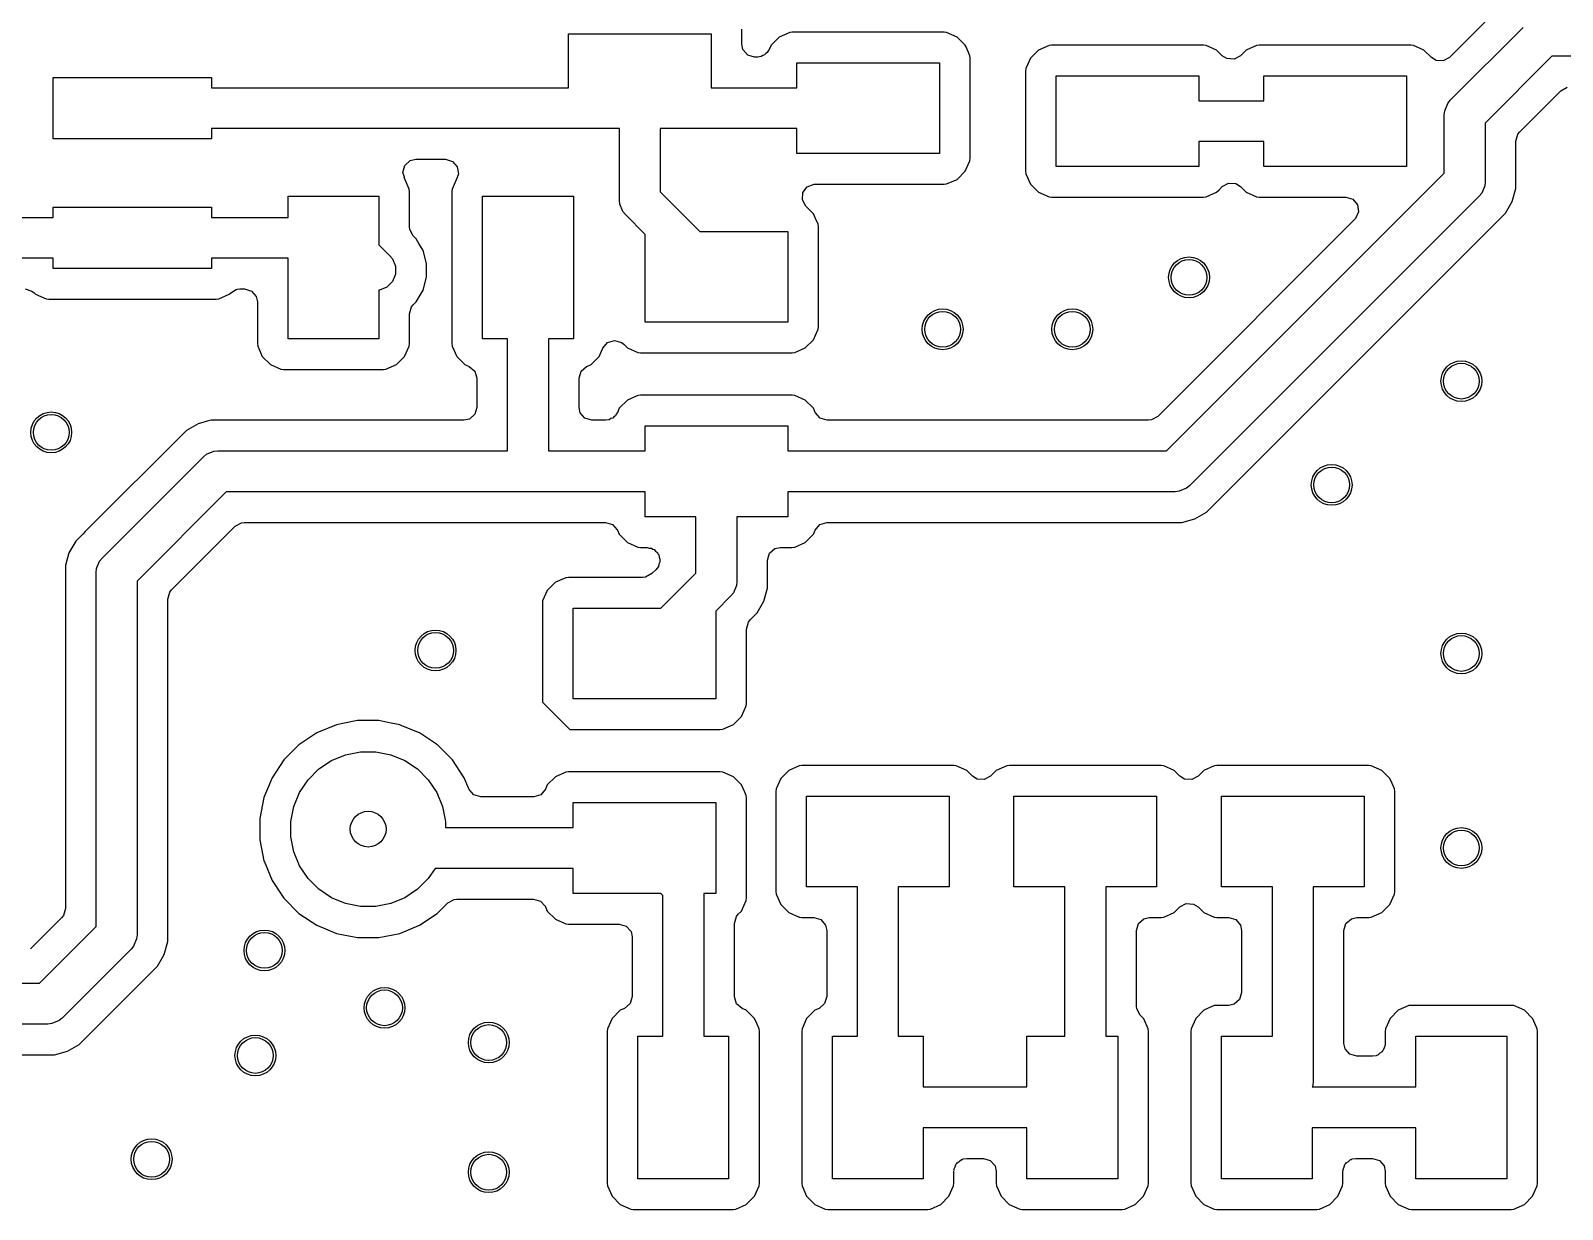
# Model space of a CAD drawing. Extents: x 3.64 to 7.32, y -5.07 to -3.18.
# Drawn here: x 4.3 to 4.891, y -4.644 to -4.189 of the extents above; entities that cross this region are included whole.
import ezdxf

# ---------------------------------------------------------------- set-up
doc = ezdxf.new("R2010")
doc.units = 0
doc.header["$MEASUREMENT"] = 0
doc.layers.add('BLACK', color=7, linetype='CONTINUOUS')

msp = doc.modelspace()

# ---------------------------------------------------------------- linework, layer by layer
at = {"layer": 'BLACK', "linetype": 'CONTINUOUS'}
for p, q in [((4.86212, -4.18437), (4.85427, -4.19222)), ((4.50732, -4.21108), (4.50732, -4.19024)), ((4.50732, -4.19024), (4.56232, -4.19024)), ((4.56232, -4.19024), (4.56232, -4.21108)), ((4.57415, -4.19429), (4.57415, -4.18848)), ((4.5886, -4.19152), (4.58547, -4.19465)), ((4.59264, -4.18973), (4.5886, -4.19152)), ((4.59363, -4.18962), (4.59264, -4.18973)), ((4.59264, -4.18973), (4.59264, -4.18973)), ((4.65217, -4.18962), (4.59363, -4.18962)), ((4.59363, -4.18962), (4.59363, -4.18962)), ((4.65315, -4.18973), (4.65217, -4.18962)), ((4.6572, -4.19152), (4.65315, -4.18973)), ((4.65315, -4.18973), (4.65315, -4.18973)), ((4.66033, -4.19465), (4.6572, -4.19152)), ((4.6572, -4.19152), (4.6572, -4.19152)), ((4.85427, -4.19222), (4.84709, -4.19939)), ((4.84733, -4.21588), (4.8754, -4.18782)), ((4.5746, -4.19635), (4.57415, -4.19429)), ((4.57643, -4.19846), (4.5746, -4.19635)), ((4.57912, -4.19925), (4.57643, -4.19846)), ((4.5816, -4.19905), (4.58032, -4.19923)), ((4.58223, -4.19864), (4.5816, -4.19905)), ((4.58294, -4.19842), (4.58223, -4.19864)), ((4.58338, -4.1979), (4.58294, -4.19842)), ((4.58396, -4.19753), (4.58338, -4.1979)), ((4.58427, -4.19686), (4.58396, -4.19753)), ((4.58475, -4.19629), (4.58427, -4.19686)), ((4.58547, -4.19465), (4.58475, -4.19629)), ((4.58547, -4.19465), (4.58547, -4.19465)), ((4.66062, -4.19531), (4.66033, -4.19465)), ((4.66211, -4.1987), (4.66062, -4.19531)), ((4.66223, -4.19968), (4.66211, -4.1987)), ((4.6886, -4.19652), (4.68547, -4.19965)), ((4.69264, -4.19473), (4.6886, -4.19652)), ((4.69363, -4.19462), (4.69264, -4.19473)), ((4.69264, -4.19473), (4.69264, -4.19473)), ((4.75217, -4.19462), (4.69363, -4.19462)), ((4.69363, -4.19462), (4.69363, -4.19462)), ((4.75315, -4.19473), (4.75217, -4.19462)), ((4.7572, -4.19652), (4.75315, -4.19473)), ((4.75315, -4.19473), (4.75315, -4.19473)), ((4.75939, -4.19871), (4.7572, -4.19652)), ((4.7572, -4.19652), (4.7572, -4.19652)), ((4.76117, -4.19985), (4.75939, -4.19871)), ((4.76641, -4.19871), (4.76395, -4.20005)), ((4.7686, -4.19652), (4.76641, -4.19871)), ((4.77264, -4.19473), (4.7686, -4.19652)), ((4.7686, -4.19652), (4.7686, -4.19652)), ((4.77363, -4.19462), (4.77264, -4.19473)), ((4.77264, -4.19473), (4.77264, -4.19473)), ((4.83217, -4.19462), (4.77363, -4.19462)), ((4.77363, -4.19462), (4.77363, -4.19462)), ((4.83315, -4.19473), (4.83217, -4.19462)), ((4.8372, -4.19652), (4.83315, -4.19473)), ((4.83315, -4.19473), (4.83315, -4.19473)), ((4.84007, -4.19939), (4.8372, -4.19652)), ((4.8372, -4.19652), (4.8372, -4.19652)), ((4.88653, -4.19895), (4.86077, -4.22471)), ((4.9304, -4.19895), (4.88653, -4.19895)), ((4.58021, -4.19925), (4.57912, -4.19925)), ((4.58027, -4.19925), (4.58021, -4.19925)), ((4.58032, -4.19923), (4.58027, -4.19925)), ((4.5954, -4.21108), (4.5954, -4.20145)), ((4.5954, -4.20145), (4.6504, -4.20145)), ((4.6504, -4.20145), (4.6504, -4.23645)), ((4.66223, -4.23822), (4.66223, -4.19968)), ((4.68368, -4.2037), (4.68357, -4.20468)), ((4.68357, -4.20468), (4.68357, -4.24322)), ((4.68547, -4.19965), (4.68368, -4.2037)), ((4.68547, -4.19965), (4.68547, -4.19965)), ((4.76395, -4.20005), (4.76117, -4.19985)), ((4.84185, -4.20053), (4.84007, -4.19939)), ((4.84464, -4.20073), (4.84185, -4.20053)), ((4.84709, -4.19939), (4.84464, -4.20073)), ((4.30869, -4.23076), (4.30869, -4.20714)), ((4.30869, -4.20714), (4.36971, -4.20714)), ((4.36971, -4.20714), (4.36971, -4.21108)), ((4.6954, -4.24145), (4.6954, -4.20645)), ((4.6954, -4.20645), (4.7504, -4.20645)), ((4.7504, -4.20645), (4.7504, -4.21608)), ((4.7754, -4.21608), (4.7754, -4.20645)), ((4.7754, -4.20645), (4.8304, -4.20645)), ((4.8304, -4.20645), (4.8304, -4.24145)), ((4.88998, -4.21223), (4.89243, -4.21089)), ((4.36971, -4.21108), (4.50732, -4.21108)), ((4.56232, -4.21108), (4.5954, -4.21108)), ((4.7504, -4.21608), (4.7754, -4.21608)), ((4.84635, -4.21708), (4.84733, -4.21588)), ((4.87406, -4.22816), (4.88998, -4.21223)), ((4.84502, -4.22145), (4.84518, -4.21991)), ((4.84502, -4.24404), (4.84502, -4.22145)), ((4.84518, -4.21991), (4.84635, -4.21708)), ((4.52695, -4.22682), (4.36971, -4.22682)), ((4.36971, -4.22682), (4.36971, -4.23076)), ((4.52695, -4.25442), (4.52695, -4.22682)), ((4.5954, -4.22682), (4.5427, -4.22682)), ((4.5427, -4.22682), (4.5427, -4.25116)), ((4.5954, -4.23645), (4.5954, -4.22682)), ((4.86077, -4.22471), (4.86077, -4.2473)), ((4.87339, -4.22899), (4.87406, -4.22816)), ((4.36971, -4.23076), (4.30869, -4.23076)), ((4.7754, -4.23182), (4.7504, -4.23182)), ((4.7504, -4.23182), (4.7504, -4.24145)), ((4.7754, -4.24145), (4.7754, -4.23182)), ((4.8726, -4.23167), (4.87339, -4.22899)), ((4.8726, -4.2447), (4.8726, -4.23167)), ((4.44422, -4.24106), (4.44628, -4.23917)), ((4.44628, -4.23917), (4.44847, -4.23866)), ((4.44847, -4.23866), (4.45996, -4.23866)), ((4.45996, -4.23866), (4.46264, -4.23944)), ((4.46264, -4.23944), (4.46447, -4.24156)), ((4.6504, -4.23645), (4.5954, -4.23645)), ((4.66033, -4.24325), (4.66211, -4.23921)), ((4.66211, -4.23921), (4.66223, -4.23822)), ((4.44351, -4.24376), (4.44422, -4.24106)), ((4.44411, -4.24559), (4.44351, -4.24376)), ((4.44396, -4.24566), (4.44411, -4.24559)), ((4.44435, -4.24655), (4.44396, -4.24566)), ((4.46447, -4.24566), (4.4625, -4.25012)), ((4.46487, -4.24432), (4.46437, -4.24561)), ((4.46437, -4.24561), (4.46447, -4.24566)), ((4.46447, -4.24156), (4.46487, -4.24432)), ((4.6572, -4.24638), (4.66033, -4.24325)), ((4.68357, -4.24322), (4.68357, -4.24322)), ((4.68357, -4.24322), (4.68368, -4.24421)), ((4.68368, -4.24421), (4.68368, -4.24421)), ((4.68368, -4.24421), (4.68547, -4.24825)), ((4.7504, -4.24145), (4.6954, -4.24145)), ((4.73798, -4.35108), (4.84502, -4.24404)), ((4.8304, -4.24145), (4.7754, -4.24145)), ((4.8726, -4.24989), (4.8726, -4.2447)), ((4.44593, -4.25012), (4.44435, -4.24655)), ((4.44604, -4.25111), (4.44593, -4.25012)), ((4.44604, -4.26468), (4.44604, -4.25111)), ((4.44604, -4.25111), (4.44604, -4.25111)), ((4.4625, -4.25012), (4.46238, -4.25111)), ((4.46238, -4.25111), (4.46238, -4.30965)), ((4.5427, -4.25116), (4.55799, -4.26645)), ((4.59754, -4.2543), (4.59774, -4.25151)), ((4.59774, -4.25151), (4.59942, -4.24927)), ((4.59942, -4.24927), (4.60204, -4.24829)), ((4.60204, -4.24829), (4.60239, -4.24828)), ((4.60239, -4.24828), (4.65217, -4.24828)), ((4.65217, -4.24828), (4.65315, -4.24817)), ((4.65315, -4.24817), (4.6572, -4.24638)), ((4.68547, -4.24825), (4.6886, -4.25138)), ((4.6886, -4.25138), (4.6886, -4.25138)), ((4.6886, -4.25138), (4.6886, -4.25138)), ((4.6886, -4.25138), (4.69264, -4.25317)), ((4.75315, -4.25317), (4.7572, -4.25138)), ((4.7572, -4.25138), (4.7582, -4.25038)), ((4.7582, -4.25038), (4.75939, -4.24919)), ((4.75939, -4.24919), (4.76184, -4.24785)), ((4.76184, -4.24785), (4.76463, -4.24805)), ((4.76463, -4.24805), (4.76641, -4.24919)), ((4.76641, -4.24919), (4.7686, -4.25138)), ((4.7686, -4.25138), (4.7686, -4.25138)), ((4.7686, -4.25138), (4.7686, -4.25138)), ((4.7686, -4.25138), (4.77264, -4.25317)), ((4.85945, -4.25167), (4.85847, -4.25287)), ((4.86062, -4.24883), (4.85945, -4.25167)), ((4.86077, -4.2473), (4.86062, -4.24883)), ((4.87126, -4.2549), (4.8726, -4.24989)), ((4.30869, -4.26108), (4.30869, -4.25714)), ((4.30869, -4.25714), (4.36971, -4.25714)), ((4.36971, -4.25714), (4.36971, -4.26108)), ((4.39921, -4.26108), (4.39921, -4.25288)), ((4.39921, -4.25288), (4.43421, -4.25288)), ((4.43421, -4.25288), (4.43421, -4.27163)), ((4.47421, -4.30788), (4.47421, -4.25288)), ((4.47421, -4.25288), (4.50921, -4.25288)), ((4.50921, -4.25288), (4.50921, -4.30788)), ((4.5271, -4.25596), (4.52695, -4.25442)), ((4.52828, -4.2588), (4.5271, -4.25596)), ((4.59888, -4.25675), (4.59754, -4.2543)), ((4.60178, -4.25965), (4.59888, -4.25675)), ((4.69264, -4.25317), (4.69363, -4.25328)), ((4.69363, -4.25328), (4.75216, -4.25328)), ((4.85847, -4.25287), (4.74681, -4.36452)), ((4.75216, -4.25328), (4.75315, -4.25317)), ((4.77264, -4.25317), (4.77363, -4.25328)), ((4.77363, -4.25328), (4.80707, -4.25328)), ((4.80707, -4.25328), (4.80975, -4.25407)), ((4.80975, -4.25407), (4.81158, -4.25618)), ((4.81158, -4.25618), (4.81198, -4.25895)), ((4.86867, -4.2594), (4.87126, -4.2549)), ((4.2962, -4.26108), (4.30869, -4.26108)), ((4.36971, -4.26108), (4.39921, -4.26108)), ((4.52926, -4.25999), (4.52828, -4.2588)), ((4.53685, -4.26759), (4.52926, -4.25999)), ((4.60259, -4.26149), (4.60178, -4.25965)), ((4.60357, -4.2637), (4.60259, -4.26149)), ((4.60368, -4.26468), (4.60357, -4.2637)), ((4.81058, -4.26175), (4.73454, -4.33779)), ((4.75334, -4.37472), (4.86867, -4.2594)), ((4.81082, -4.26149), (4.81058, -4.26175)), ((4.81198, -4.25895), (4.81082, -4.26149)), ((4.44616, -4.26573), (4.44604, -4.26468)), ((4.4475, -4.26818), (4.44616, -4.26573)), ((4.44867, -4.26935), (4.4475, -4.26818)), ((4.44966, -4.27108), (4.44867, -4.26935)), ((4.44867, -4.26935), (4.44867, -4.26935)), ((4.53685, -4.30145), (4.53685, -4.26759)), ((4.55799, -4.26645), (4.59185, -4.26645)), ((4.59185, -4.26645), (4.59185, -4.30145)), ((4.60368, -4.30322), (4.60368, -4.26468)), ((4.43421, -4.27163), (4.43847, -4.27588)), ((4.43847, -4.27588), (4.43945, -4.27708)), ((4.45126, -4.27385), (4.44966, -4.27108)), ((4.4526, -4.27886), (4.45126, -4.27385)), ((4.30869, -4.27682), (4.29294, -4.27682)), ((4.30869, -4.28076), (4.30869, -4.27682)), ((4.36971, -4.28076), (4.30869, -4.28076)), ((4.39921, -4.27682), (4.36971, -4.27682)), ((4.36971, -4.27682), (4.36971, -4.28076)), ((4.39921, -4.30788), (4.39921, -4.27682)), ((4.43945, -4.27708), (4.44062, -4.27991)), ((4.44062, -4.27991), (4.44062, -4.28299)), ((4.4526, -4.28405), (4.4526, -4.27886)), ((4.43945, -4.28583), (4.43727, -4.288)), ((4.44062, -4.28299), (4.43945, -4.28583)), ((4.45126, -4.28906), (4.4526, -4.28405)), ((4.29779, -4.28866), (4.30048, -4.28944)), ((4.30048, -4.28944), (4.3013, -4.29011)), ((4.3013, -4.29011), (4.30188, -4.29069)), ((4.30188, -4.29069), (4.30188, -4.29069)), ((4.30188, -4.29069), (4.30188, -4.29069)), ((4.30188, -4.29069), (4.30593, -4.29248)), ((4.30593, -4.29248), (4.30692, -4.29259)), ((4.30692, -4.29259), (4.37148, -4.29259)), ((4.37148, -4.29259), (4.37247, -4.29248)), ((4.37247, -4.29248), (4.37651, -4.29069)), ((4.37651, -4.29069), (4.37709, -4.29011)), ((4.37651, -4.29069), (4.37651, -4.29069)), ((4.37709, -4.29011), (4.37817, -4.28952)), ((4.37817, -4.28952), (4.3792, -4.28886)), ((4.3792, -4.28886), (4.37945, -4.28882)), ((4.37945, -4.28882), (4.37955, -4.28877)), ((4.37955, -4.28877), (4.3806, -4.28866)), ((4.3806, -4.28866), (4.38242, -4.28866)), ((4.38242, -4.28866), (4.3851, -4.28944)), ((4.3851, -4.28944), (4.38693, -4.29156)), ((4.38693, -4.29156), (4.38738, -4.29362)), ((4.38738, -4.29362), (4.38738, -4.30965)), ((4.43443, -4.28917), (4.43421, -4.28917)), ((4.43421, -4.28917), (4.43421, -4.30788)), ((4.43727, -4.288), (4.43443, -4.28917)), ((4.4475, -4.29472), (4.44867, -4.29355)), ((4.44867, -4.29355), (4.45126, -4.28906)), ((4.44604, -4.29823), (4.44683, -4.29554)), ((4.44604, -4.30965), (4.44604, -4.29823)), ((4.44683, -4.29554), (4.4475, -4.29472)), ((4.59185, -4.30145), (4.53685, -4.30145)), ((4.60178, -4.30825), (4.60357, -4.30421)), ((4.60357, -4.30421), (4.60368, -4.30322)), ((4.38738, -4.30965), (4.3875, -4.31064)), ((4.3875, -4.31064), (4.3875, -4.31064)), ((4.3875, -4.31064), (4.38928, -4.31468)), ((4.43421, -4.30788), (4.39921, -4.30788)), ((4.44414, -4.31468), (4.44593, -4.31064)), ((4.44593, -4.31064), (4.44604, -4.30965)), ((4.46238, -4.30965), (4.46238, -4.30965)), ((4.46238, -4.30965), (4.4625, -4.31064)), ((4.4625, -4.31064), (4.4625, -4.31064)), ((4.4625, -4.31064), (4.46428, -4.31468)), ((4.48384, -4.30788), (4.47421, -4.30788)), ((4.48384, -4.35108), (4.48384, -4.30788)), ((4.50921, -4.30788), (4.49959, -4.30788)), ((4.49959, -4.30788), (4.49959, -4.35108)), ((4.52057, -4.31145), (4.52237, -4.30931)), ((4.52237, -4.30931), (4.52505, -4.30849)), ((4.52505, -4.30849), (4.52774, -4.30925)), ((4.52774, -4.30925), (4.52862, -4.30995)), ((4.52862, -4.30995), (4.53005, -4.31138)), ((4.59865, -4.31138), (4.60178, -4.30825)), ((4.38928, -4.31468), (4.39241, -4.31781)), ((4.44102, -4.31781), (4.44414, -4.31468)), ((4.46428, -4.31468), (4.46741, -4.31781)), ((4.51602, -4.31781), (4.51914, -4.31468)), ((4.51914, -4.31468), (4.52057, -4.31145)), ((4.53005, -4.31138), (4.53005, -4.31138)), ((4.53005, -4.31138), (4.53005, -4.31138)), ((4.53005, -4.31138), (4.5341, -4.31317)), ((4.5341, -4.31317), (4.53509, -4.31328)), ((4.53509, -4.31328), (4.59362, -4.31328)), ((4.59362, -4.31328), (4.59461, -4.31317)), ((4.59461, -4.31317), (4.59865, -4.31138)), ((4.39241, -4.31781), (4.39241, -4.31781)), ((4.39241, -4.31781), (4.39241, -4.31781)), ((4.39241, -4.31781), (4.39646, -4.3196)), ((4.39646, -4.3196), (4.39745, -4.31971)), ((4.39745, -4.31971), (4.43598, -4.31971)), ((4.43598, -4.31971), (4.43697, -4.3196)), ((4.43697, -4.3196), (4.44102, -4.31781)), ((4.46741, -4.31781), (4.46741, -4.31781)), ((4.46741, -4.31781), (4.46905, -4.31853)), ((4.46905, -4.31853), (4.47119, -4.32034)), ((4.47119, -4.32034), (4.47201, -4.32301)), ((4.47201, -4.32301), (4.47201, -4.32307)), ((4.47201, -4.32307), (4.47201, -4.33429)), ((4.51142, -4.32307), (4.51221, -4.32039)), ((4.51142, -4.33429), (4.51142, -4.32307)), ((4.51221, -4.32039), (4.51432, -4.31856)), ((4.51432, -4.31856), (4.51438, -4.31853)), ((4.51438, -4.31853), (4.51602, -4.31781)), ((4.51602, -4.31781), (4.51602, -4.31781)), ((4.51602, -4.31781), (4.51602, -4.31781)), ((4.47201, -4.33429), (4.47122, -4.33697)), ((4.51187, -4.33635), (4.51142, -4.33429)), ((4.52692, -4.33465), (4.5262, -4.33629)), ((4.53005, -4.33152), (4.52692, -4.33465)), ((4.52692, -4.33465), (4.52692, -4.33465)), ((4.5341, -4.32974), (4.53005, -4.33152)), ((4.53509, -4.32962), (4.5341, -4.32974)), ((4.5341, -4.32974), (4.5341, -4.32974)), ((4.59362, -4.32962), (4.53509, -4.32962)), ((4.53509, -4.32962), (4.53509, -4.32962)), ((4.59461, -4.32974), (4.59362, -4.32962)), ((4.59865, -4.33152), (4.59461, -4.32974)), ((4.59461, -4.32974), (4.59461, -4.32974)), ((4.60178, -4.33465), (4.59865, -4.33152)), ((4.59865, -4.33152), (4.59865, -4.33152)), ((4.60251, -4.33629), (4.60178, -4.33465)), ((4.60178, -4.33465), (4.60178, -4.33465)), ((4.36452, -4.34059), (4.36003, -4.34318)), ((4.36796, -4.33967), (4.36452, -4.34059)), ((4.36452, -4.34059), (4.36452, -4.34059)), ((4.36954, -4.33925), (4.36796, -4.33967)), ((4.36796, -4.33967), (4.36796, -4.33967)), ((4.46705, -4.33925), (4.36954, -4.33925)), ((4.46911, -4.3388), (4.46705, -4.33925)), ((4.47122, -4.33697), (4.46911, -4.3388)), ((4.5137, -4.33846), (4.51187, -4.33635)), ((4.51638, -4.33925), (4.5137, -4.33846)), ((4.52166, -4.33925), (4.51638, -4.33925)), ((4.52172, -4.33925), (4.52166, -4.33925)), ((4.52178, -4.33923), (4.52172, -4.33925)), ((4.52306, -4.33905), (4.52178, -4.33923)), ((4.52368, -4.33864), (4.52306, -4.33905)), ((4.52439, -4.33842), (4.52368, -4.33864)), ((4.52483, -4.3379), (4.52439, -4.33842)), ((4.52541, -4.33753), (4.52483, -4.3379)), ((4.52572, -4.33686), (4.52541, -4.33753)), ((4.5262, -4.33629), (4.52572, -4.33686)), ((4.60253, -4.33635), (4.60251, -4.33629)), ((4.60436, -4.33846), (4.60253, -4.33635)), ((4.60704, -4.33925), (4.60436, -4.33846)), ((4.73103, -4.33925), (4.60704, -4.33925)), ((4.73208, -4.33913), (4.73103, -4.33925)), ((4.73454, -4.33779), (4.73208, -4.33913)), ((4.36003, -4.34318), (4.321, -4.38222)), ((4.36003, -4.34318), (4.36003, -4.34318)), ((4.36003, -4.34318), (4.36003, -4.34318)), ((4.53685, -4.35108), (4.53685, -4.34145)), ((4.53685, -4.34145), (4.59185, -4.34145)), ((4.59185, -4.34145), (4.59185, -4.35108)), ((4.36656, -4.35338), (4.36776, -4.3524)), ((4.36776, -4.3524), (4.37059, -4.35123)), ((4.37059, -4.35123), (4.37213, -4.35108)), ((4.37213, -4.35108), (4.48384, -4.35108)), ((4.49959, -4.35108), (4.53685, -4.35108)), ((4.59185, -4.35108), (4.73798, -4.35108)), ((4.32753, -4.39242), (4.36656, -4.35338)), ((4.37539, -4.36682), (4.34097, -4.40125)), ((4.49562, -4.36682), (4.37539, -4.36682)), ((4.53685, -4.36682), (4.49562, -4.36682)), ((4.53685, -4.37645), (4.53685, -4.36682)), ((4.74125, -4.36682), (4.59185, -4.36682)), ((4.59185, -4.36682), (4.59185, -4.37645)), ((4.74278, -4.36667), (4.74125, -4.36682)), ((4.74562, -4.3655), (4.74278, -4.36667)), ((4.74681, -4.36452), (4.74562, -4.3655)), ((4.74885, -4.37731), (4.75334, -4.37472)), ((4.35425, -4.40469), (4.37884, -4.38011)), ((4.37884, -4.38011), (4.38129, -4.37877)), ((4.38129, -4.37877), (4.38235, -4.37866)), ((4.38235, -4.37866), (4.49303, -4.37866)), ((4.49303, -4.37866), (4.49303, -4.37866)), ((4.49303, -4.37866), (4.52166, -4.37866)), ((4.52166, -4.37866), (4.52434, -4.37944)), ((4.52434, -4.37944), (4.52617, -4.38156)), ((4.52617, -4.38156), (4.5262, -4.38161)), ((4.5262, -4.38161), (4.52692, -4.38325)), ((4.55648, -4.37645), (4.53685, -4.37645)), ((4.55648, -4.39817), (4.55648, -4.37645)), ((4.59185, -4.37645), (4.57223, -4.37645)), ((4.57223, -4.37645), (4.57223, -4.40144)), ((4.60191, -4.38295), (4.60251, -4.38161)), ((4.60251, -4.38161), (4.60431, -4.37948)), ((4.60431, -4.37948), (4.60698, -4.37866)), ((4.60698, -4.37866), (4.60704, -4.37866)), ((4.60704, -4.37866), (4.74384, -4.37866)), ((4.74384, -4.37866), (4.74885, -4.37731)), ((4.74384, -4.37866), (4.74384, -4.37866)), ((4.31733, -4.38589), (4.31473, -4.39038)), ((4.32006, -4.38315), (4.31733, -4.38589)), ((4.31733, -4.38589), (4.31733, -4.38589)), ((4.321, -4.38222), (4.32006, -4.38315)), ((4.52692, -4.38325), (4.52692, -4.38325)), ((4.52692, -4.38325), (4.53005, -4.38638)), ((4.53005, -4.38638), (4.53005, -4.38638)), ((4.53005, -4.38638), (4.53005, -4.38638)), ((4.53005, -4.38638), (4.5341, -4.38817)), ((4.59461, -4.38817), (4.59865, -4.38638)), ((4.59865, -4.38638), (4.60178, -4.38325)), ((4.60178, -4.38325), (4.60191, -4.38295)), ((4.3142, -4.39237), (4.31341, -4.39531)), ((4.31473, -4.39038), (4.3142, -4.39237)), ((4.31473, -4.39038), (4.31473, -4.39038)), ((4.32537, -4.39645), (4.32655, -4.39361)), ((4.32655, -4.39361), (4.32753, -4.39242)), ((4.5341, -4.38817), (4.5341, -4.38817)), ((4.5341, -4.38817), (4.53427, -4.38819)), ((4.53427, -4.38819), (4.53509, -4.38828)), ((4.53509, -4.38828), (4.53766, -4.38828)), ((4.53766, -4.38828), (4.53851, -4.38853)), ((4.53851, -4.38853), (4.5394, -4.38859)), ((4.5394, -4.38859), (4.53983, -4.38892)), ((4.53983, -4.38892), (4.54034, -4.38907)), ((4.54034, -4.38907), (4.54092, -4.38974)), ((4.54092, -4.38974), (4.54163, -4.39027)), ((4.54163, -4.39027), (4.54182, -4.39077)), ((4.54182, -4.39077), (4.54217, -4.39118)), ((4.54217, -4.39118), (4.5423, -4.39206)), ((4.54257, -4.39395), (4.5422, -4.39475)), ((4.5423, -4.39206), (4.54261, -4.39289)), ((4.54261, -4.39289), (4.5425, -4.39341)), ((4.5425, -4.39341), (4.54257, -4.39395)), ((4.58406, -4.39324), (4.58484, -4.39056)), ((4.58406, -4.39884), (4.58406, -4.39324)), ((4.58484, -4.39056), (4.58696, -4.38873)), ((4.58696, -4.38873), (4.58902, -4.38828)), ((4.58902, -4.38828), (4.59362, -4.38828)), ((4.59362, -4.38828), (4.59461, -4.38817)), ((4.59362, -4.38828), (4.59362, -4.38828)), ((4.31341, -4.39531), (4.31339, -4.39539)), ((4.31339, -4.39539), (4.31339, -4.52747)), ((4.32522, -4.39799), (4.32537, -4.39645)), ((4.32522, -4.53443), (4.32522, -4.39799)), ((4.50733, -4.39986), (4.50634, -4.39997)), ((4.53601, -4.39986), (4.50733, -4.39986)), ((4.50733, -4.39986), (4.50733, -4.39986)), ((4.53706, -4.39974), (4.53601, -4.39986)), ((4.53952, -4.3984), (4.53706, -4.39974)), ((4.54117, -4.39675), (4.53952, -4.3984)), ((4.54141, -4.39649), (4.54117, -4.39675)), ((4.54149, -4.39633), (4.54141, -4.39649)), ((4.54202, -4.39562), (4.54149, -4.39633)), ((4.5422, -4.39475), (4.54202, -4.39562)), ((4.54296, -4.41169), (4.55648, -4.39817)), ((4.58406, -4.40403), (4.58406, -4.39884)), ((4.34097, -4.40125), (4.34097, -4.53769)), ((4.3528, -4.4082), (4.35359, -4.40552)), ((4.35359, -4.40552), (4.35425, -4.40469)), ((4.49917, -4.40489), (4.49738, -4.40893)), ((4.5023, -4.40176), (4.49917, -4.40489)), ((4.49917, -4.40489), (4.49917, -4.40489)), ((4.50634, -4.39997), (4.5023, -4.40176)), ((4.50634, -4.39997), (4.50634, -4.39997)), ((4.5709, -4.40581), (4.56992, -4.407)), ((4.57207, -4.40297), (4.5709, -4.40581)), ((4.57223, -4.40144), (4.57207, -4.40297)), ((4.58271, -4.40904), (4.58406, -4.40403)), ((4.3528, -4.4928), (4.3528, -4.4082)), ((4.49738, -4.40893), (4.49727, -4.40992)), ((4.49727, -4.40992), (4.49727, -4.4479)), ((4.5091, -4.44669), (4.5091, -4.41169)), ((4.5091, -4.41169), (4.54296, -4.41169)), ((4.56992, -4.407), (4.5641, -4.41282)), ((4.58012, -4.41353), (4.58271, -4.40904)), ((4.5641, -4.41282), (4.5641, -4.44669)), ((4.57593, -4.41978), (4.57672, -4.4171)), ((4.57672, -4.4171), (4.57738, -4.41627)), ((4.57738, -4.41627), (4.57754, -4.41611)), ((4.57754, -4.41611), (4.58012, -4.41353)), ((4.57593, -4.44845), (4.57593, -4.41978)), ((4.5641, -4.44669), (4.5091, -4.44669)), ((4.49727, -4.4479), (4.50789, -4.45852)), ((4.57403, -4.45349), (4.57582, -4.44944)), ((4.57582, -4.44944), (4.57593, -4.44845)), ((4.4179, -4.45669), (4.41029, -4.45985)), ((4.42037, -4.4562), (4.4179, -4.45669)), ((4.4179, -4.45669), (4.4179, -4.45669)), ((4.4179, -4.45669), (4.4179, -4.45669)), ((4.42598, -4.45508), (4.42037, -4.4562)), ((4.43422, -4.45508), (4.42598, -4.45508)), ((4.42598, -4.45508), (4.42598, -4.45508)), ((4.43772, -4.45578), (4.43422, -4.45508)), ((4.43422, -4.45508), (4.43422, -4.45508)), ((4.4423, -4.45669), (4.43772, -4.45578)), ((4.44314, -4.45704), (4.4423, -4.45669)), ((4.4423, -4.45669), (4.4423, -4.45669)), ((4.4423, -4.45669), (4.4423, -4.45669)), ((4.44991, -4.45985), (4.44314, -4.45704)), ((4.50789, -4.45852), (4.56587, -4.45852)), ((4.56587, -4.45852), (4.56685, -4.4584)), ((4.56685, -4.4584), (4.5709, -4.45662)), ((4.5709, -4.45662), (4.57403, -4.45349)), ((4.40343, -4.46442), (4.39761, -4.47025)), ((4.41029, -4.45985), (4.40343, -4.46442)), ((4.40343, -4.46442), (4.40343, -4.46442)), ((4.4564, -4.46418), (4.44991, -4.45985)), ((4.45676, -4.46442), (4.4564, -4.46418)), ((4.46259, -4.47025), (4.45677, -4.46442)), ((4.45677, -4.46442), (4.45676, -4.46442)), ((4.39761, -4.47025), (4.39303, -4.4771)), ((4.39761, -4.47025), (4.39761, -4.47025)), ((4.41107, -4.47373), (4.41596, -4.47046)), ((4.41596, -4.47046), (4.42139, -4.46821)), ((4.42139, -4.46821), (4.42716, -4.46706)), ((4.42716, -4.46706), (4.43304, -4.46706)), ((4.43304, -4.46706), (4.43881, -4.46821)), ((4.43881, -4.46821), (4.44424, -4.47046)), ((4.44424, -4.47046), (4.44913, -4.47373)), ((4.46717, -4.4771), (4.46259, -4.47025)), ((4.46259, -4.47025), (4.46259, -4.47025)), ((4.46259, -4.47025), (4.46259, -4.47025)), ((4.40691, -4.47788), (4.41107, -4.47373)), ((4.44913, -4.47373), (4.45329, -4.47788)), ((4.50634, -4.47497), (4.5023, -4.47676)), ((4.50733, -4.47486), (4.50634, -4.47497)), ((4.50634, -4.47497), (4.50634, -4.47497)), ((4.56587, -4.47486), (4.50733, -4.47486)), ((4.50733, -4.47486), (4.50733, -4.47486)), ((4.56685, -4.47497), (4.56587, -4.47486)), ((4.5709, -4.47676), (4.56685, -4.47497)), ((4.56685, -4.47497), (4.56685, -4.47497)), ((4.5923, -4.47426), (4.58917, -4.47739)), ((4.59634, -4.47247), (4.5923, -4.47426)), ((4.59733, -4.47236), (4.59634, -4.47247)), ((4.59634, -4.47247), (4.59634, -4.47247)), ((4.65587, -4.47236), (4.59733, -4.47236)), ((4.59733, -4.47236), (4.59733, -4.47236)), ((4.65685, -4.47247), (4.65587, -4.47236)), ((4.6609, -4.47426), (4.65685, -4.47247)), ((4.65685, -4.47247), (4.65685, -4.47247)), ((4.66309, -4.47645), (4.6609, -4.47426)), ((4.6609, -4.47426), (4.6609, -4.47426)), ((4.66487, -4.47759), (4.66309, -4.47645)), ((4.67011, -4.47645), (4.66765, -4.47779)), ((4.6723, -4.47426), (4.67011, -4.47645)), ((4.67634, -4.47247), (4.6723, -4.47426)), ((4.6723, -4.47426), (4.6723, -4.47426)), ((4.67733, -4.47236), (4.67634, -4.47247)), ((4.67634, -4.47247), (4.67634, -4.47247)), ((4.73587, -4.47236), (4.67733, -4.47236)), ((4.67733, -4.47236), (4.67733, -4.47236)), ((4.73685, -4.47247), (4.73587, -4.47236)), ((4.7409, -4.47426), (4.73685, -4.47247)), ((4.73685, -4.47247), (4.73685, -4.47247)), ((4.74309, -4.47645), (4.7409, -4.47426)), ((4.7409, -4.47426), (4.7409, -4.47426)), ((4.74487, -4.47759), (4.74309, -4.47645)), ((4.75011, -4.47645), (4.74765, -4.47779)), ((4.7523, -4.47426), (4.75011, -4.47645)), ((4.75634, -4.47247), (4.7523, -4.47426)), ((4.7523, -4.47426), (4.7523, -4.47426)), ((4.75733, -4.47236), (4.75634, -4.47247)), ((4.75634, -4.47247), (4.75634, -4.47247)), ((4.81587, -4.47236), (4.75733, -4.47236)), ((4.75733, -4.47236), (4.75733, -4.47236)), ((4.81685, -4.47247), (4.81587, -4.47236)), ((4.8209, -4.47426), (4.81685, -4.47247)), ((4.81685, -4.47247), (4.81685, -4.47247)), ((4.82403, -4.47739), (4.8209, -4.47426)), ((4.8209, -4.47426), (4.8209, -4.47426)), ((4.39303, -4.4771), (4.38988, -4.48471)), ((4.40364, -4.48277), (4.40691, -4.47788)), ((4.45329, -4.47788), (4.45656, -4.48277)), ((4.46896, -4.48142), (4.46717, -4.4771)), ((4.46903, -4.48158), (4.46896, -4.48142)), ((4.47086, -4.48369), (4.46903, -4.48158)), ((4.49845, -4.48153), (4.49664, -4.48366)), ((4.49917, -4.47989), (4.49845, -4.48153)), ((4.5023, -4.47676), (4.49917, -4.47989)), ((4.49917, -4.47989), (4.49917, -4.47989)), ((4.57403, -4.47989), (4.5709, -4.47676)), ((4.5709, -4.47676), (4.5709, -4.47676)), ((4.57515, -4.48242), (4.57403, -4.47989)), ((4.57528, -4.48271), (4.57515, -4.48242)), ((4.58738, -4.48143), (4.58727, -4.48242)), ((4.58727, -4.48242), (4.58727, -4.52095)), ((4.58917, -4.47739), (4.58738, -4.48143)), ((4.58917, -4.47739), (4.58917, -4.47739)), ((4.66765, -4.47779), (4.66487, -4.47759)), ((4.74765, -4.47779), (4.74487, -4.47759)), ((4.8249, -4.47935), (4.82403, -4.47739)), ((4.82582, -4.48143), (4.8249, -4.47935)), ((4.82593, -4.48242), (4.82582, -4.48143)), ((4.82593, -4.52095), (4.82593, -4.48242)), ((4.38988, -4.48471), (4.38827, -4.4928)), ((4.40024, -4.49397), (4.40139, -4.48821)), ((4.40139, -4.48821), (4.40364, -4.48277)), ((4.45656, -4.48277), (4.45881, -4.48821)), ((4.45881, -4.48821), (4.45996, -4.49397)), ((4.47354, -4.48448), (4.47086, -4.48369)), ((4.49391, -4.48448), (4.47354, -4.48448)), ((4.49397, -4.48448), (4.49391, -4.48448)), ((4.49664, -4.48366), (4.49397, -4.48448)), ((4.5091, -4.49631), (4.5091, -4.48669)), ((4.5091, -4.48669), (4.5641, -4.48669)), ((4.5641, -4.48669), (4.5641, -4.52169)), ((4.57582, -4.48393), (4.57528, -4.48271)), ((4.57593, -4.48492), (4.57582, -4.48393)), ((4.57593, -4.52345), (4.57593, -4.48492)), ((4.5991, -4.51919), (4.5991, -4.48419)), ((4.5991, -4.48419), (4.6541, -4.48419)), ((4.6541, -4.48419), (4.6541, -4.51919)), ((4.6791, -4.51919), (4.6791, -4.48419)), ((4.6791, -4.48419), (4.7341, -4.48419)), ((4.7341, -4.48419), (4.7341, -4.51919)), ((4.7591, -4.51919), (4.7591, -4.48419)), ((4.7591, -4.48419), (4.8141, -4.48419)), ((4.8141, -4.48419), (4.8141, -4.51919)), ((4.3528, -4.5351), (4.3528, -4.4928)), ((4.38827, -4.4928), (4.38827, -4.50104)), ((4.40024, -4.49986), (4.40024, -4.49397)), ((4.45996, -4.49397), (4.45996, -4.49631)), ((4.40139, -4.50562), (4.40024, -4.49986)), ((4.45996, -4.49631), (4.5091, -4.49631)), ((4.38827, -4.50104), (4.38988, -4.50912)), ((4.40364, -4.51106), (4.40139, -4.50562)), ((4.38988, -4.50912), (4.39007, -4.50958)), ((4.39007, -4.50958), (4.39303, -4.51673)), ((4.40691, -4.51595), (4.40364, -4.51106)), ((4.45589, -4.51206), (4.45329, -4.51595)), ((4.48526, -4.51206), (4.45589, -4.51206)), ((4.5091, -4.51206), (4.48526, -4.51206)), ((4.5091, -4.52169), (4.5091, -4.51206)), ((4.39303, -4.51673), (4.39651, -4.52194)), ((4.41107, -4.52011), (4.40691, -4.51595)), ((4.45329, -4.51595), (4.44913, -4.52011)), ((4.39651, -4.52194), (4.39761, -4.52358)), ((4.39761, -4.52358), (4.39761, -4.52358)), ((4.39761, -4.52358), (4.40343, -4.52941)), ((4.41596, -4.52337), (4.41107, -4.52011)), ((4.42139, -4.52562), (4.41596, -4.52337)), ((4.44424, -4.52337), (4.43881, -4.52562)), ((4.44913, -4.52011), (4.44424, -4.52337)), ((4.46328, -4.52401), (4.46434, -4.52389)), ((4.46434, -4.52389), (4.48267, -4.52389)), ((4.48267, -4.52389), (4.49391, -4.52389)), ((4.49391, -4.52389), (4.49659, -4.52468)), ((4.54296, -4.52169), (4.5091, -4.52169)), ((4.54373, -4.52245), (4.54296, -4.52169)), ((4.54373, -4.57669), (4.54373, -4.52245)), ((4.5641, -4.52169), (4.55947, -4.52169)), ((4.55947, -4.52169), (4.55947, -4.57669)), ((4.57582, -4.52444), (4.57593, -4.52345)), ((4.58727, -4.52095), (4.58727, -4.52095)), ((4.58727, -4.52095), (4.58738, -4.52194)), ((4.58738, -4.52194), (4.58738, -4.52194)), ((4.58738, -4.52194), (4.58917, -4.52599)), ((4.61873, -4.51919), (4.5991, -4.51919)), ((4.61873, -4.57669), (4.61873, -4.51919)), ((4.6541, -4.51919), (4.63447, -4.51919)), ((4.63447, -4.51919), (4.63447, -4.57669)), ((4.69873, -4.51919), (4.6791, -4.51919)), ((4.69873, -4.57669), (4.69873, -4.51919)), ((4.7341, -4.51919), (4.71447, -4.51919)), ((4.71447, -4.51919), (4.71447, -4.57669)), ((4.77873, -4.51919), (4.7591, -4.51919)), ((4.77873, -4.57669), (4.77873, -4.51919)), ((4.8141, -4.51919), (4.79447, -4.51919)), ((4.79447, -4.51919), (4.79447, -4.59419)), ((4.82403, -4.52599), (4.82582, -4.52194)), ((4.82582, -4.52194), (4.82593, -4.52095)), ((4.31339, -4.52747), (4.3126, -4.53016)), ((4.40343, -4.52941), (4.40343, -4.52941)), ((4.40343, -4.52941), (4.40343, -4.52941)), ((4.40343, -4.52941), (4.41029, -4.53399)), ((4.42716, -4.52677), (4.42139, -4.52562)), ((4.43304, -4.52677), (4.42716, -4.52677)), ((4.43881, -4.52562), (4.43304, -4.52677)), ((4.44991, -4.53399), (4.45676, -4.52941)), ((4.45676, -4.52941), (4.46083, -4.52534)), ((4.46083, -4.52534), (4.46328, -4.52401)), ((4.49659, -4.52468), (4.49842, -4.52679)), ((4.49842, -4.52679), (4.49845, -4.52685)), ((4.49845, -4.52685), (4.49917, -4.52849)), ((4.49917, -4.52849), (4.49917, -4.52849)), ((4.49917, -4.52849), (4.5023, -4.53162)), ((4.57209, -4.53059), (4.57276, -4.52976)), ((4.57276, -4.52976), (4.57403, -4.52849)), ((4.57403, -4.52849), (4.57582, -4.52444)), ((4.58917, -4.52599), (4.5923, -4.52912)), ((4.5923, -4.52912), (4.5923, -4.52912)), ((4.5923, -4.52912), (4.5923, -4.52912)), ((4.5923, -4.52912), (4.59634, -4.5309)), ((4.73685, -4.5309), (4.7409, -4.52912)), ((4.7409, -4.52912), (4.7418, -4.52822)), ((4.7418, -4.52822), (4.74309, -4.52693)), ((4.74309, -4.52693), (4.74555, -4.52559)), ((4.74555, -4.52559), (4.74833, -4.52579)), ((4.74833, -4.52579), (4.75011, -4.52693)), ((4.75011, -4.52693), (4.7523, -4.52912)), ((4.7523, -4.52912), (4.7523, -4.52912)), ((4.7523, -4.52912), (4.7523, -4.52912)), ((4.7523, -4.52912), (4.75634, -4.5309)), ((4.81685, -4.5309), (4.8209, -4.52912)), ((4.8209, -4.52912), (4.82403, -4.52599)), ((4.31194, -4.53098), (4.29989, -4.54303)), ((4.30334, -4.55631), (4.32522, -4.53443)), ((4.3126, -4.53016), (4.31194, -4.53098)), ((4.3528, -4.54029), (4.3528, -4.5351)), ((4.41029, -4.53399), (4.4179, -4.53714)), ((4.4423, -4.53714), (4.44991, -4.53399)), ((4.5023, -4.53162), (4.5023, -4.53162)), ((4.5023, -4.53162), (4.5023, -4.53162)), ((4.5023, -4.53162), (4.50634, -4.5334)), ((4.50634, -4.5334), (4.50733, -4.53352)), ((4.50733, -4.53352), (4.52693, -4.53352)), ((4.52693, -4.53352), (4.52962, -4.53431)), ((4.52962, -4.53431), (4.53145, -4.53642)), ((4.5713, -4.53327), (4.57209, -4.53059)), ((4.5713, -4.5615), (4.5713, -4.53327)), ((4.59634, -4.5309), (4.59634, -4.5309)), ((4.59634, -4.5309), (4.59652, -4.53092)), ((4.59652, -4.53092), (4.59733, -4.53102)), ((4.59733, -4.53102), (4.60193, -4.53102)), ((4.60193, -4.53102), (4.60462, -4.53181)), ((4.60462, -4.53181), (4.60645, -4.53392)), ((4.60645, -4.53392), (4.60689, -4.53598)), ((4.7263, -4.53598), (4.72709, -4.5333)), ((4.72709, -4.5333), (4.7292, -4.53147)), ((4.7292, -4.53147), (4.73126, -4.53102)), ((4.73126, -4.53102), (4.73587, -4.53102)), ((4.73587, -4.53102), (4.73685, -4.5309)), ((4.73587, -4.53102), (4.73587, -4.53102)), ((4.75634, -4.5309), (4.75634, -4.5309)), ((4.75634, -4.5309), (4.75652, -4.53092)), ((4.75652, -4.53092), (4.75733, -4.53102)), ((4.75733, -4.53102), (4.76193, -4.53102)), ((4.76193, -4.53102), (4.76462, -4.53181)), ((4.76462, -4.53181), (4.76645, -4.53392)), ((4.76645, -4.53392), (4.76689, -4.53598)), ((4.8063, -4.53598), (4.80709, -4.5333)), ((4.80709, -4.5333), (4.8092, -4.53147)), ((4.8092, -4.53147), (4.81126, -4.53102)), ((4.81126, -4.53102), (4.81587, -4.53102)), ((4.81587, -4.53102), (4.81685, -4.5309)), ((4.81587, -4.53102), (4.81587, -4.53102)), ((4.34082, -4.53923), (4.33964, -4.54207)), ((4.34097, -4.53769), (4.34082, -4.53923)), ((4.35146, -4.5453), (4.3528, -4.54029)), ((4.4179, -4.53714), (4.42598, -4.53875)), ((4.42598, -4.53875), (4.42598, -4.53875)), ((4.42598, -4.53875), (4.43422, -4.53875)), ((4.43422, -4.53875), (4.4423, -4.53714)), ((4.43422, -4.53875), (4.43422, -4.53875)), ((4.53145, -4.53642), (4.53189, -4.53848)), ((4.53189, -4.53848), (4.53189, -4.5615)), ((4.60689, -4.53598), (4.60689, -4.5615)), ((4.7263, -4.56511), (4.7263, -4.53598)), ((4.76689, -4.53598), (4.76689, -4.5599)), ((4.8063, -4.57952), (4.8063, -4.53598)), ((4.33866, -4.54326), (4.31217, -4.56975)), ((4.33964, -4.54207), (4.33866, -4.54326)), ((4.34886, -4.54979), (4.35146, -4.5453)), ((4.3187, -4.57995), (4.34886, -4.54979)), ((4.16825, -4.55631), (4.30334, -4.55631)), ((4.53111, -4.56418), (4.52899, -4.56601)), ((4.53189, -4.5615), (4.53111, -4.56418)), ((4.5713, -4.56156), (4.5713, -4.5615)), ((4.57213, -4.56423), (4.5713, -4.56156)), ((4.57426, -4.56603), (4.57213, -4.56423)), ((4.60611, -4.56418), (4.60399, -4.56601)), ((4.60689, -4.5615), (4.60611, -4.56418)), ((4.72642, -4.56616), (4.7263, -4.56511)), ((4.75634, -4.56497), (4.7523, -4.56676)), ((4.75733, -4.56486), (4.75634, -4.56497)), ((4.75634, -4.56497), (4.75634, -4.56497)), ((4.76193, -4.56486), (4.75733, -4.56486)), ((4.75733, -4.56486), (4.75733, -4.56486)), ((4.76399, -4.56441), (4.76193, -4.56486)), ((4.76611, -4.56258), (4.76399, -4.56441)), ((4.76689, -4.5599), (4.76611, -4.56258)), ((4.83134, -4.56497), (4.8273, -4.56676)), ((4.83233, -4.56486), (4.83134, -4.56497)), ((4.83134, -4.56497), (4.83134, -4.56497)), ((4.87087, -4.56486), (4.83233, -4.56486)), ((4.83233, -4.56486), (4.83233, -4.56486)), ((4.87185, -4.56497), (4.87087, -4.56486)), ((4.8759, -4.56676), (4.87185, -4.56497)), ((4.87185, -4.56497), (4.87185, -4.56497)), ((4.31097, -4.57073), (4.30814, -4.57191)), ((4.31217, -4.56975), (4.31097, -4.57073)), ((4.52417, -4.56989), (4.52238, -4.57393)), ((4.5273, -4.56676), (4.52417, -4.56989)), ((4.52417, -4.56989), (4.52417, -4.56989)), ((4.52894, -4.56603), (4.5273, -4.56676)), ((4.52899, -4.56601), (4.52894, -4.56603)), ((4.5759, -4.56676), (4.57426, -4.56603)), ((4.57903, -4.56989), (4.5759, -4.56676)), ((4.57993, -4.57192), (4.57903, -4.56989)), ((4.59917, -4.56989), (4.59738, -4.57393)), ((4.6023, -4.56676), (4.59917, -4.56989)), ((4.59917, -4.56989), (4.59917, -4.56989)), ((4.60394, -4.56603), (4.6023, -4.56676)), ((4.60399, -4.56601), (4.60394, -4.56603)), ((4.72776, -4.56861), (4.72642, -4.56616)), ((4.72903, -4.56989), (4.72776, -4.56861)), ((4.72913, -4.57012), (4.72903, -4.56989)), ((4.73082, -4.57393), (4.72913, -4.57012)), ((4.74917, -4.56989), (4.74738, -4.57393)), ((4.7523, -4.56676), (4.74917, -4.56989)), ((4.74917, -4.56989), (4.74917, -4.56989)), ((4.82417, -4.56989), (4.82238, -4.57393)), ((4.8273, -4.56676), (4.82417, -4.56989)), ((4.82417, -4.56989), (4.82417, -4.56989)), ((4.87903, -4.56989), (4.8759, -4.56676)), ((4.8759, -4.56676), (4.8759, -4.56676)), ((4.87913, -4.57012), (4.87903, -4.56989)), ((4.88082, -4.57393), (4.87913, -4.57012)), ((4.3066, -4.57206), (4.16499, -4.57206)), ((4.30814, -4.57191), (4.3066, -4.57206)), ((4.52238, -4.57393), (4.52227, -4.57492)), ((4.52227, -4.57492), (4.52227, -4.63345)), ((4.5341, -4.63169), (4.5341, -4.57669)), ((4.5341, -4.57669), (4.54373, -4.57669)), ((4.55947, -4.57669), (4.5691, -4.57669)), ((4.5691, -4.57669), (4.5691, -4.63169)), ((4.58082, -4.57393), (4.57993, -4.57192)), ((4.58093, -4.57492), (4.58082, -4.57393)), ((4.58093, -4.63345), (4.58093, -4.57492)), ((4.59738, -4.57393), (4.59727, -4.57492)), ((4.59727, -4.57492), (4.59727, -4.63345)), ((4.6091, -4.63169), (4.6091, -4.57669)), ((4.6091, -4.57669), (4.61873, -4.57669)), ((4.63447, -4.57669), (4.6441, -4.57669)), ((4.6441, -4.57669), (4.6441, -4.59631)), ((4.6841, -4.59631), (4.6841, -4.57669)), ((4.6841, -4.57669), (4.69873, -4.57669)), ((4.71447, -4.57669), (4.7191, -4.57669)), ((4.7191, -4.57669), (4.7191, -4.63169)), ((4.73093, -4.57492), (4.73082, -4.57393)), ((4.73093, -4.63345), (4.73093, -4.57492)), ((4.74738, -4.57393), (4.74727, -4.57492)), ((4.74727, -4.57492), (4.74727, -4.63345)), ((4.7591, -4.63169), (4.7591, -4.57669)), ((4.7591, -4.57669), (4.77873, -4.57669)), ((4.82238, -4.57393), (4.82227, -4.57492)), ((4.82227, -4.57492), (4.82227, -4.57952)), ((4.8341, -4.59631), (4.8341, -4.57669)), ((4.8341, -4.57669), (4.8691, -4.57669)), ((4.8691, -4.57669), (4.8691, -4.63169)), ((4.88093, -4.57492), (4.88082, -4.57393)), ((4.88093, -4.63345), (4.88093, -4.57492)), ((4.88093, -4.57492), (4.88093, -4.57492)), ((4.30919, -4.58389), (4.31421, -4.58255)), ((4.31421, -4.58255), (4.3187, -4.57995)), ((4.80675, -4.58158), (4.8063, -4.57952)), ((4.80858, -4.58369), (4.80675, -4.58158)), ((4.82106, -4.58277), (4.82017, -4.58334)), ((4.82121, -4.58244), (4.82106, -4.58277)), ((4.82148, -4.5822), (4.82121, -4.58244)), ((4.82178, -4.58119), (4.82148, -4.5822)), ((4.82222, -4.58023), (4.82178, -4.58119)), ((4.82227, -4.57952), (4.82217, -4.57987)), ((4.82217, -4.57987), (4.82222, -4.58023)), ((4.16239, -4.58389), (4.30919, -4.58389)), ((4.30919, -4.58389), (4.30919, -4.58389)), ((4.81126, -4.58448), (4.80858, -4.58369)), ((4.81731, -4.58448), (4.81126, -4.58448)), ((4.81871, -4.58428), (4.81731, -4.58448)), ((4.81895, -4.58413), (4.81871, -4.58428)), ((4.81937, -4.58403), (4.81895, -4.58413)), ((4.82017, -4.58334), (4.81937, -4.58403)), ((4.79447, -4.59419), (4.79432, -4.59572)), ((4.6441, -4.59631), (4.6841, -4.59631)), ((4.79432, -4.59572), (4.7941, -4.59626)), ((4.7941, -4.59626), (4.7941, -4.59631)), ((4.7941, -4.59631), (4.8341, -4.59631)), ((4.6841, -4.61206), (4.6441, -4.61206)), ((4.6441, -4.61206), (4.6441, -4.63169)), ((4.6841, -4.63169), (4.6841, -4.61206)), ((4.8341, -4.61206), (4.7941, -4.61206)), ((4.7941, -4.61206), (4.7941, -4.63169)), ((4.8341, -4.63169), (4.8341, -4.61206)), ((4.65803, -4.62503), (4.65883, -4.62434)), ((4.65883, -4.62434), (4.65925, -4.62425)), ((4.65925, -4.62425), (4.65949, -4.62409)), ((4.65949, -4.62409), (4.66089, -4.62389)), ((4.66089, -4.62389), (4.66731, -4.62389)), ((4.66731, -4.62389), (4.66999, -4.62468)), ((4.80803, -4.62503), (4.80883, -4.62434)), ((4.80883, -4.62434), (4.80925, -4.62425)), ((4.80925, -4.62425), (4.80949, -4.62409)), ((4.80949, -4.62409), (4.81089, -4.62389)), ((4.81089, -4.62389), (4.81731, -4.62389)), ((4.81731, -4.62389), (4.81999, -4.62468)), ((4.65593, -4.62885), (4.65603, -4.6285)), ((4.65593, -4.63345), (4.65593, -4.62885)), ((4.65598, -4.62815), (4.65642, -4.62718)), ((4.65603, -4.6285), (4.65598, -4.62815)), ((4.65642, -4.62718), (4.65672, -4.62617)), ((4.65672, -4.62617), (4.65699, -4.62593)), ((4.65699, -4.62593), (4.65714, -4.6256)), ((4.65714, -4.6256), (4.65803, -4.62503)), ((4.66999, -4.62468), (4.67182, -4.62679)), ((4.67182, -4.62679), (4.67227, -4.62885)), ((4.67227, -4.62885), (4.67227, -4.63345)), ((4.80593, -4.62885), (4.80603, -4.6285)), ((4.80593, -4.63345), (4.80593, -4.62885)), ((4.80598, -4.62815), (4.80642, -4.62718)), ((4.80603, -4.6285), (4.80598, -4.62815)), ((4.80642, -4.62718), (4.80672, -4.62617)), ((4.80672, -4.62617), (4.80699, -4.62593)), ((4.80699, -4.62593), (4.80714, -4.6256)), ((4.80714, -4.6256), (4.80803, -4.62503)), ((4.81999, -4.62468), (4.82182, -4.62679)), ((4.82182, -4.62679), (4.82227, -4.62885)), ((4.82227, -4.62885), (4.82227, -4.63345)), ((4.52227, -4.63345), (4.52227, -4.63345)), ((4.52227, -4.63345), (4.52238, -4.63444)), ((4.52238, -4.63444), (4.52238, -4.63444)), ((4.52238, -4.63444), (4.52417, -4.63849)), ((4.5691, -4.63169), (4.5341, -4.63169)), ((4.57903, -4.63849), (4.58082, -4.63444)), ((4.58082, -4.63444), (4.58093, -4.63345)), ((4.59727, -4.63345), (4.59727, -4.63345)), ((4.59727, -4.63345), (4.59738, -4.63444)), ((4.59738, -4.63444), (4.59738, -4.63444)), ((4.59738, -4.63444), (4.59917, -4.63849)), ((4.6441, -4.63169), (4.6091, -4.63169)), ((4.65403, -4.63849), (4.65582, -4.63444)), ((4.65582, -4.63444), (4.65593, -4.63345)), ((4.67227, -4.63345), (4.67238, -4.63444)), ((4.67238, -4.63444), (4.67238, -4.63444)), ((4.67238, -4.63444), (4.67417, -4.63849)), ((4.7191, -4.63169), (4.6841, -4.63169)), ((4.72903, -4.63849), (4.73082, -4.63444)), ((4.73082, -4.63444), (4.73093, -4.63345)), ((4.74727, -4.63345), (4.74727, -4.63345)), ((4.74727, -4.63345), (4.74738, -4.63444)), ((4.74738, -4.63444), (4.74738, -4.63444)), ((4.74738, -4.63444), (4.74917, -4.63849)), ((4.7941, -4.63169), (4.7591, -4.63169)), ((4.80403, -4.63849), (4.80582, -4.63444)), ((4.80582, -4.63444), (4.80593, -4.63345)), ((4.82227, -4.63345), (4.82238, -4.63444)), ((4.82238, -4.63444), (4.82238, -4.63444)), ((4.82238, -4.63444), (4.82417, -4.63849)), ((4.8691, -4.63169), (4.8341, -4.63169)), ((4.87903, -4.63849), (4.88082, -4.63444)), ((4.88082, -4.63444), (4.88093, -4.63345)), ((4.52417, -4.63849), (4.5273, -4.64162)), ((4.5273, -4.64162), (4.5273, -4.64162)), ((4.5273, -4.64162), (4.5273, -4.64162)), ((4.5273, -4.64162), (4.53134, -4.6434)), ((4.57186, -4.6434), (4.5759, -4.64162)), ((4.5759, -4.64162), (4.57903, -4.63849)), ((4.59917, -4.63849), (4.6023, -4.64162)), ((4.6023, -4.64162), (4.6023, -4.64162)), ((4.6023, -4.64162), (4.6023, -4.64162)), ((4.6023, -4.64162), (4.60634, -4.6434)), ((4.64686, -4.6434), (4.6509, -4.64162)), ((4.6509, -4.64162), (4.65403, -4.63849)), ((4.67417, -4.63849), (4.6773, -4.64162)), ((4.6773, -4.64162), (4.6773, -4.64162)), ((4.6773, -4.64162), (4.6773, -4.64162)), ((4.6773, -4.64162), (4.68134, -4.6434)), ((4.72186, -4.6434), (4.7259, -4.64162)), ((4.7259, -4.64162), (4.72903, -4.63849)), ((4.74917, -4.63849), (4.7523, -4.64162)), ((4.7523, -4.64162), (4.7523, -4.64162)), ((4.7523, -4.64162), (4.7523, -4.64162)), ((4.7523, -4.64162), (4.75634, -4.6434)), ((4.79686, -4.6434), (4.8009, -4.64162)), ((4.8009, -4.64162), (4.80403, -4.63849)), ((4.82417, -4.63849), (4.8273, -4.64162)), ((4.8273, -4.64162), (4.8273, -4.64162)), ((4.8273, -4.64162), (4.8273, -4.64162)), ((4.8273, -4.64162), (4.83134, -4.6434)), ((4.87185, -4.6434), (4.8759, -4.64162)), ((4.8759, -4.64162), (4.87903, -4.63849)), ((4.53134, -4.6434), (4.53233, -4.64352)), ((4.53233, -4.64352), (4.57087, -4.64352)), ((4.57087, -4.64352), (4.57186, -4.6434)), ((4.60634, -4.6434), (4.60733, -4.64352)), ((4.60733, -4.64352), (4.64587, -4.64352)), ((4.64587, -4.64352), (4.64686, -4.6434)), ((4.68134, -4.6434), (4.68233, -4.64352)), ((4.68233, -4.64352), (4.72087, -4.64352)), ((4.72087, -4.64352), (4.72186, -4.6434)), ((4.75634, -4.6434), (4.75733, -4.64352)), ((4.75733, -4.64352), (4.79587, -4.64352)), ((4.79587, -4.64352), (4.79686, -4.6434)), ((4.83134, -4.6434), (4.83233, -4.64352)), ((4.83233, -4.64352), (4.87087, -4.64352)), ((4.87087, -4.64352), (4.87185, -4.6434))]:
    msp.add_line(p, q, dxfattribs=at)
at = {"layer": 'BLACK'}
for centre, radius in [((4.7466, -4.28419), 0.00787), ((4.6516, -4.30419), 0.00787), ((4.7016, -4.30419), 0.00787), ((4.8516, -4.32419), 0.00787), ((4.3079, -4.34395), 0.00787), ((4.8016, -4.36419), 0.00787), ((4.45608, -4.42802), 0.00787), ((4.8516, -4.42919), 0.00787), ((4.4301, -4.49692), 0.00689), ((4.8516, -4.50419), 0.00787), ((4.3901, -4.54369), 0.00787), ((4.4364, -4.56581), 0.00787), ((4.3866, -4.58419), 0.00787), ((4.4766, -4.57919), 0.00787), ((4.3466, -4.62419), 0.00787), ((4.4766, -4.62919), 0.00787)]:
    msp.add_circle(centre, radius, dxfattribs=at)
at = {"layer": 'WHITE'}
for centre in [(4.7466, -4.28419), (4.6516, -4.30419), (4.7016, -4.30419), (4.8516, -4.32419), (4.3079, -4.34395), (4.8016, -4.36419), (4.45608, -4.42802), (4.8516, -4.42919), (4.4301, -4.49692), (4.8516, -4.50419), (4.3901, -4.54369), (4.4364, -4.56581), (4.4766, -4.57919), (4.3866, -4.58419), (4.3466, -4.62419), (4.4766, -4.62919)]:
    msp.add_circle(centre, 0.00689, dxfattribs=at)

doc.saveas('drawing.dxf')
